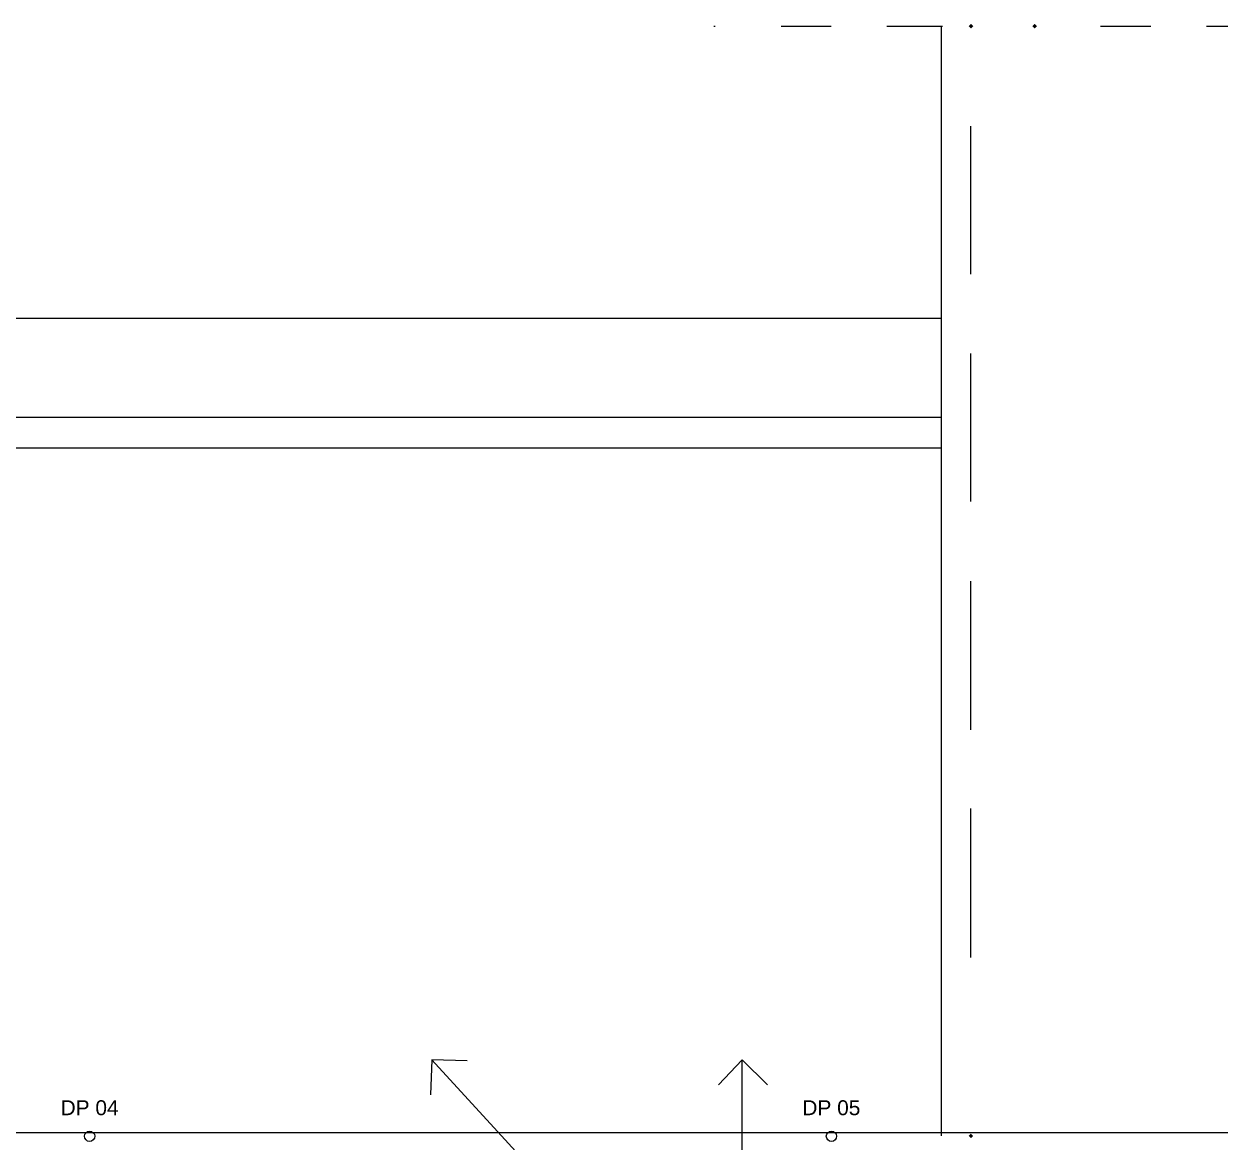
# Model space of a CAD drawing. Header units: millimetres. Extents: x 0 to 80.9, y 0 to 43.9.
# Drawn here: x 40.1 to 53.58, y 31.29 to 43.9 of the extents above; entities that cross this region are included whole.
import ezdxf

# ---------------------------------------------------------------- set-up
doc = ezdxf.new("R2010")
doc.units = ezdxf.units.MM
for name, color, linetype in [('PDF_014408$A$walls.outside_Pen_No__4', 7, 'Continuous'), ('PDF_014408$BL-ROOF', 7, 'Continuous'), ('PDF_014408$PL-SERVICES-STORMWATER', 7, 'Continuous'), ('PDF_014408$S-Structural$Steel$Elevation_Pen_No__4', 7, 'Continuous'), ('PDF_Text', 7, 'Continuous')]:
    doc.layers.add(name, color=color, linetype=linetype)
doc.styles.add('PDF ArialMT', font='arial.ttf')

msp = doc.modelspace()

# ---------------------------------------------------------------- hatches: boundary and pattern name
at = {"layer": 'PDF_014408$A$walls.outside_Pen_No__4', "transparency": 33554559}
for points in [[(50.776, 43.903), (50.763, 43.89), (50.75, 43.878), (50.763, 43.865), (50.776, 43.852), (50.789, 43.865), (50.802, 43.878), (50.789, 43.89)], [(51.494, 43.903), (51.481, 43.89), (51.468, 43.878), (51.481, 43.865), (51.494, 43.852), (51.507, 43.865), (51.52, 43.878), (51.507, 43.89)], [(50.776, 31.389), (50.763, 31.376), (50.75, 31.363), (50.763, 31.35), (50.776, 31.337), (50.789, 31.35), (50.802, 31.363), (50.789, 31.376)]]:
    msp.add_hatch(color=256, dxfattribs=at).paths.add_polyline_path(points)

# ---------------------------------------------------------------- linework, layer by layer
at = {"layer": 'PDF_014408$A$walls.outside_Pen_No__4', "lineweight": 25}
for points in [[(47.878, 43.878), (47.891, 43.878)], [(48.635, 43.878), (49.199, 43.878)], [(49.827, 43.878), (50.455, 43.878)], [(50.443, 31.363), (50.443, 43.878)], [(52.238, 43.878), (52.802, 43.878)], [(53.43, 43.878), (54.058, 43.878)], [(50.776, 41.082), (50.776, 42.749)], [(50.443, 40.582), (13.733, 40.582), (10.848, 37.697), (10.848, 31.363)], [(50.776, 38.518), (50.776, 40.185)], [(11.963, 31.363), (11.963, 37.236), (14.194, 39.467), (50.443, 39.467)], [(12.297, 31.363), (12.297, 37.095), (14.335, 39.121), (50.443, 39.121)], [(50.776, 35.941), (50.776, 37.62)], [(50.776, 33.376), (50.776, 35.056)]]:
    msp.add_lwpolyline(points, dxfattribs=at)
at = {"layer": 'PDF_014408$BL-ROOF', "lineweight": 9}
msp.add_lwpolyline([(53.481, 12.245), (8.963, 12.245), (8.963, 31.402), (75.523, 31.402), (75.523, 12.245), (66.534, 12.245)], dxfattribs=at)
at = {"layer": 'PDF_014408$PL-SERVICES-STORMWATER', "lineweight": 0}
for centre in [(40.842, 31.359), (49.203, 31.359)]:
    msp.add_circle(centre, 0.0577, dxfattribs=at)
at = {"layer": 'PDF_014408$S-Structural$Steel$Elevation_Pen_No__4', "lineweight": 25}
for points in [[(44.698, 32.222), (44.685, 31.825)], [(45.096, 32.209), (44.698, 32.222), (48.199, 28.401), (48.199, 32.222), (48.481, 31.94)], [(48.199, 32.222), (47.929, 31.94)]]:
    msp.add_lwpolyline(points, dxfattribs=at)

# ---------------------------------------------------------------- texts
at = {"layer": 'PDF_Text', "char_height": 0.1683, "attachment_point": 4, "style": 'PDF ArialMT'}
for s, insert in [('DP 04', (40.515, 31.68)), ('DP 05', (48.876, 31.68))]:
    msp.add_mtext(s, dxfattribs=dict(at, insert=insert))

doc.saveas('drawing.dxf')
